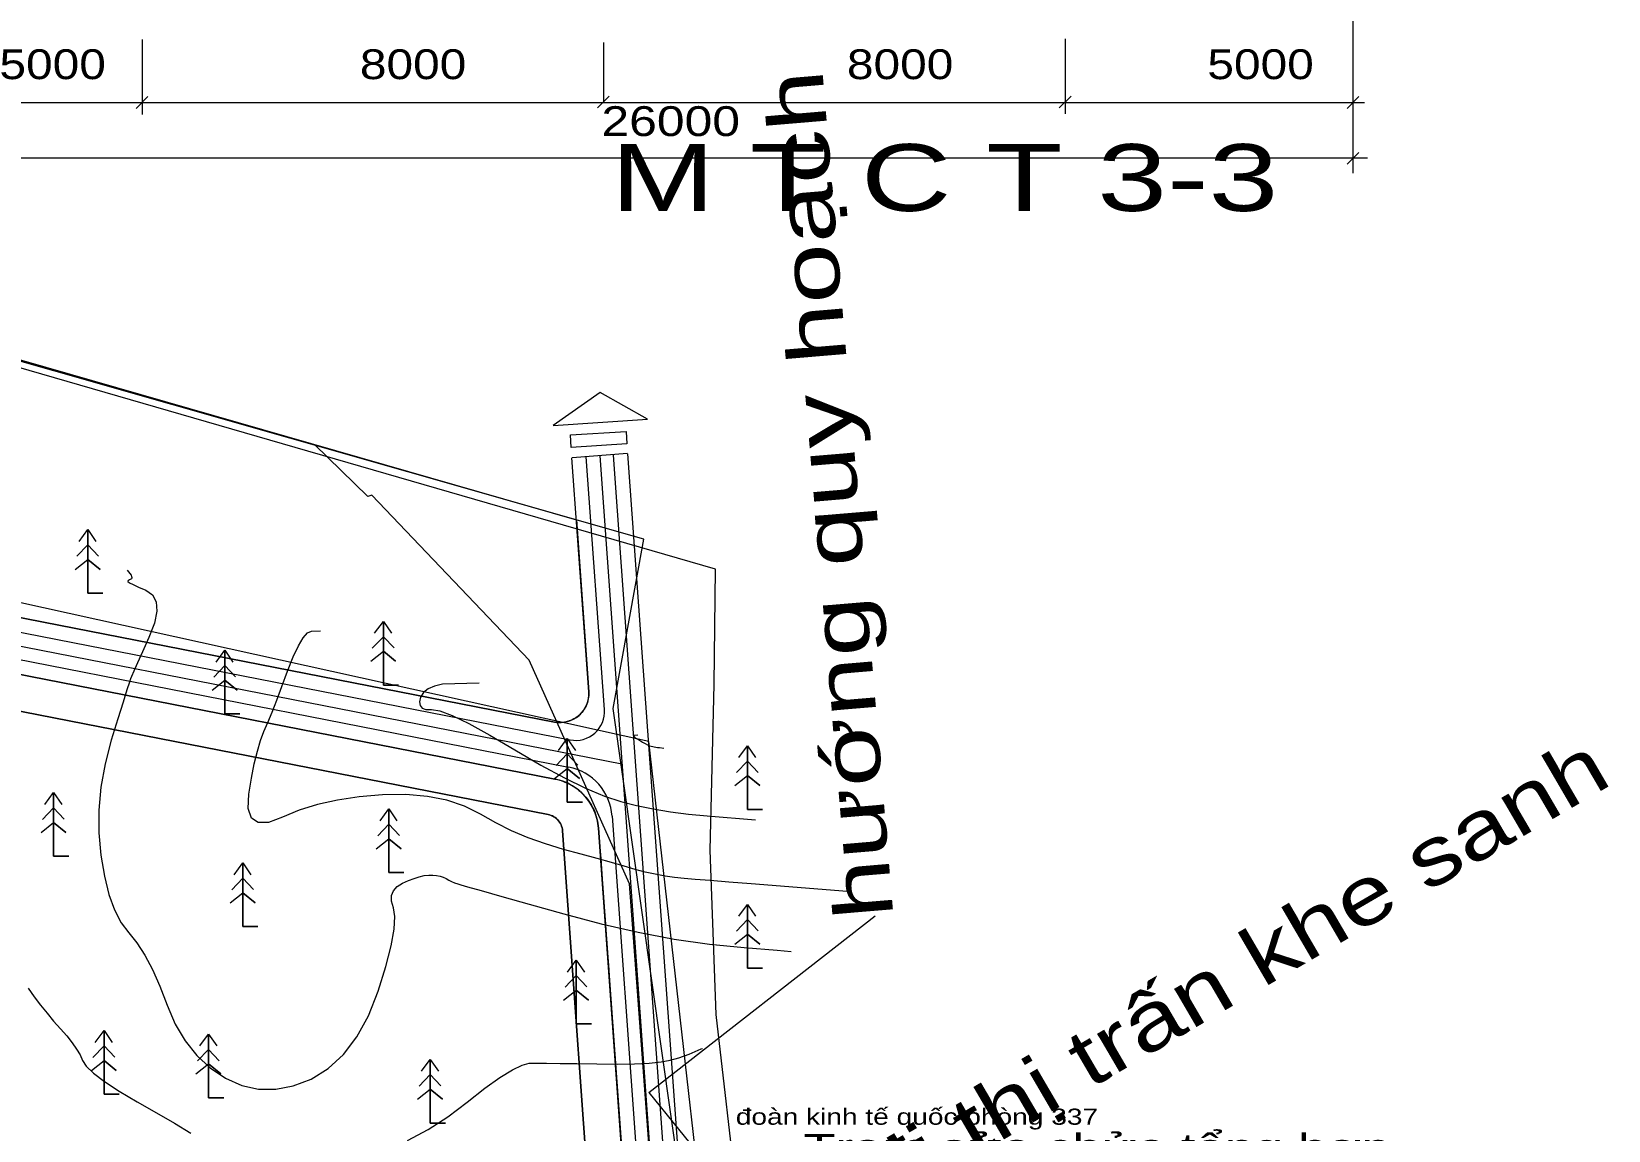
# Model space of a CAD drawing. Header units: metres. Extents: x 533049 to 537618, y 1849954 to 1852676.
# Drawn here: x 535964.4 to 536401.9, y 1851681.9 to 1851986.7 of the extents above; entities that cross this region are included whole.
import ezdxf

# ---------------------------------------------------------------- set-up
doc = ezdxf.new("R2010")
doc.units = ezdxf.units.M
doc.header["$LTSCALE"] = 2
for name, color, linetype, lineweight in [('13', 7, 'Continuous', 13), ('18', 7, 'Continuous', 13), ('19', 7, 'Continuous', 13), ('2', 7, 'Continuous', 13), ('20', 7, 'Continuous', 13), ('21', 7, 'Continuous', 13), ('48', 7, 'Continuous', 13), ('50', 7, 'Continuous', 13), ('54', 7, 'Continuous', 13), ('55', 7, 'Continuous', 13), ('57', 7, 'Continuous', 13), ('60', 7, 'Continuous', 13), ('63', 7, 'Continuous', 13)]:
    doc.layers.add(name, color=color, linetype=linetype, lineweight=lineweight)

msp = doc.modelspace()

# ---------------------------------------------------------------- linework, layer by layer
at = {"layer": '13'}
for points in [[(536122.06, 1851869), (536138.21, 1851643.98), (536145.56, 1851566.06)], [(535862.57, 1851835.59), (536128.19, 1851783.61)]]:
    msp.add_lwpolyline(points, dxfattribs=at)
at = {"layer": '18'}
for points in [[(535953.95, 1851799.62), (536107.7, 1851769.53), (536107.92, 1851769.48), (536108.14, 1851769.43), (536108.36, 1851769.36), (536108.57, 1851769.28), (536108.78, 1851769.19), (536108.98, 1851769.1), (536109.18, 1851768.99), (536109.37, 1851768.88), (536109.56, 1851768.76), (536109.74, 1851768.62), (536109.92, 1851768.49), (536110.09, 1851768.34), (536110.26, 1851768.18), (536110.41, 1851768.02), (536110.56, 1851767.85), (536110.7, 1851767.68), (536110.84, 1851767.5), (536110.96, 1851767.31), (536111.08, 1851767.12), (536111.19, 1851766.92), (536111.29, 1851766.72), (536111.37, 1851766.51), (536111.45, 1851766.3), (536111.53, 1851766.09), (536111.59, 1851765.87), (536111.64, 1851765.65), (536111.68, 1851765.43), (536111.71, 1851765.21), (536111.73, 1851764.98), (536120.52, 1851642.51)], [(535953.95, 1851799.62), (536107.7, 1851769.53), (536108.13, 1851769.43), (536108.54, 1851769.29), (536108.94, 1851769.12), (536109.32, 1851768.91), (536109.68, 1851768.67), (536110.02, 1851768.4), (536110.34, 1851768.1), (536110.63, 1851767.77), (536110.89, 1851767.42), (536111.12, 1851767.05), (536111.31, 1851766.66), (536111.47, 1851766.26), (536111.59, 1851765.84), (536111.68, 1851765.41), (536111.73, 1851764.98), (536120.52, 1851642.51)]]:
    msp.add_lwpolyline(points, dxfattribs=at)
at = {"layer": '19'}
for points in [[(536130.49, 1851643.34), (536121.71, 1851765.7), (536121.56, 1851767), (536121.29, 1851768.27), (536120.92, 1851769.53), (536120.44, 1851770.74), (536119.86, 1851771.91), (536119.17, 1851773.02), (536118.4, 1851774.07), (536117.53, 1851775.05), (536116.59, 1851775.94), (536115.56, 1851776.76), (536114.48, 1851777.48), (536113.33, 1851778.1), (536112.13, 1851778.62), (536110.89, 1851779.04), (536109.62, 1851779.35), (535946.06, 1851811.35)], [(536120.52, 1851642.51), (536111.73, 1851764.98), (536111.68, 1851765.41), (536111.59, 1851765.84), (536111.47, 1851766.26), (536111.31, 1851766.66), (536111.12, 1851767.05), (536110.89, 1851767.42), (536110.63, 1851767.77), (536110.34, 1851768.1), (536110.02, 1851768.4), (536109.68, 1851768.67), (536109.32, 1851768.91), (536108.94, 1851769.12), (536108.54, 1851769.29), (536108.13, 1851769.43), (536107.7, 1851769.53), (535953.95, 1851799.62)]]:
    msp.add_lwpolyline(points, dxfattribs=at)
at = {"layer": '2'}
msp.add_line((536129.78, 1851869.64), (536114.36, 1851868.43), dxfattribs=at)
for points in [[(536109.13, 1851877.47), (536135.33, 1851879.16), (536122.17, 1851886.58)], [(536129.57, 1851872.33), (536114.13, 1851871.34), (536113.91, 1851874.82), (536129.35, 1851875.81)]]:
    msp.add_lwpolyline(points, close=True, dxfattribs=at)
at = {"layer": '20'}
msp.add_line((536135.63, 1851692.42), (536198.48, 1851741.37), dxfattribs=at)
msp.add_lwpolyline([(536135.63, 1851692.42), (536160.35, 1851661.89), (536138.21, 1851643.98), (536166.05, 1851589.56)], dxfattribs=at)
at = {"layer": '21'}
for p, q in [((536331.02, 1851998.58), (536331.02, 1851947.49)), ((535995.06, 1851984.56), (535995.06, 1851963.76)), ((535995.06, 1851983.55), (535995.06, 1851966.89)), ((535995.06, 1851983.23), (535995.06, 1851963.76)), ((536123.06, 1851983.7), (536123.06, 1851967.04)), ((536251.16, 1851984.71), (536251.16, 1851963.91)), ((536251.16, 1851983.7), (536251.16, 1851967.04)), ((536251.16, 1851983.37), (536251.16, 1851963.91)), ((535911.06, 1851967.04), (536334.26, 1851967.04)), ((535993.42, 1851965.4), (535996.7, 1851968.68)), ((536121.42, 1851965.55), (536124.7, 1851968.82)), ((536249.52, 1851965.55), (536252.8, 1851968.83)), ((536329.38, 1851965.4), (536332.65, 1851968.68)), ((536329.38, 1851949.95), (536332.65, 1851953.23)), ((536335.09, 1851951.59), (535911.06, 1851951.59))]:
    msp.add_line(p, q, dxfattribs=at)
at = {"layer": '48'}
msp.add_lwpolyline([(535284.25, 1852090.56), (536115.56, 1851851.29), (536118.99, 1851803.59), (536119, 1851802.9), (536118.96, 1851802.2), (536118.85, 1851801.51), (536118.69, 1851800.83), (536118.47, 1851800.17), (536118.19, 1851799.53), (536117.86, 1851798.91), (536117.47, 1851798.33), (536117.04, 1851797.79), (536116.55, 1851797.28), (536116.03, 1851796.82), (536115.47, 1851796.4), (536114.88, 1851796.04), (536114.25, 1851795.72), (536113.6, 1851795.47), (536112.93, 1851795.27), (536112.25, 1851795.13), (536111.56, 1851795.05), (536110.86, 1851795.03), (536110.16, 1851795.07), (536109.47, 1851795.17), (535864.16, 1851843.17)], dxfattribs=at)
at = {"layer": '50'}
msp.add_lwpolyline([(535864.09, 1851423.05), (536000.84, 1851463.59), (536121, 1851536.12), (536159.03, 1851583.93), (536135.62, 1851789.73), (535515.36, 1851926.72)], dxfattribs=at)
at = {"layer": '54'}
for p, q in [((536125.8, 1851869.26), (536141.95, 1851644.29)), ((536123.35, 1851798.66), (536118.32, 1851868.73)), ((535878.5, 1851828.65), (536113.4, 1851782.68)), ((536125.48, 1851769.04), (536134.48, 1851643.67))]:
    msp.add_line(p, q, dxfattribs=at)
msp.add_lwpolyline([(535410.47, 1851930.67), (535519.34, 1851916.13), (535863.34, 1851839.26), (536113.83, 1851790.24)], dxfattribs=at)
for centre, radius, start, end in [((536115.37, 1851798.09), 8, 258.9283, 4.1063), ((536110.52, 1851767.96), 15, 4.1063, 78.9283)]:
    msp.add_arc(centre, radius, start, end, dxfattribs=at)
at = {"layer": '55'}
for p, q in [((536129.79, 1851869.55), (536145.94, 1851644.62)), ((536118.99, 1851803.59), (536114.33, 1851868.44)), ((535882.35, 1851823.82), (536109.62, 1851779.35)), ((536121.71, 1851765.7), (536130.49, 1851643.34))]:
    msp.add_line(p, q, dxfattribs=at)
msp.add_lwpolyline([(535411, 1851934.63), (535520.04, 1851920.07), (535864.16, 1851843.17), (536109.47, 1851795.17)], dxfattribs=at)
for centre, radius, start, end in [((536111.01, 1851803.02), 8, 258.9283, 4.1063), ((536106.75, 1851764.62), 15, 4.1063, 78.9283)]:
    msp.add_arc(centre, radius, start, end, dxfattribs=at)
at = {"layer": '57'}
for p, q in [((535980.01, 1851848.59), (535980.01, 1851830.92)), ((535976.95, 1851841.15), (535980.01, 1851844.35)), ((535982.99, 1851841.22), (535980.01, 1851844.35)), ((535976.53, 1851837.53), (535980.01, 1851840.31)), ((535983.42, 1851837.53), (535980.01, 1851840.31)), ((535980.01, 1851830.92), (535984.22, 1851830.92)), ((536062.01, 1851823.09), (536062.01, 1851805.42)), ((536058.95, 1851815.65), (536062.01, 1851818.85)), ((536064.99, 1851815.72), (536062.01, 1851818.85)), ((536018.01, 1851815.09), (536018.01, 1851797.42)), ((536058.53, 1851812.03), (536062.01, 1851814.81)), ((536065.42, 1851812.03), (536062.01, 1851814.81)), ((536014.95, 1851807.65), (536018.01, 1851810.85)), ((536020.99, 1851807.72), (536018.01, 1851810.85)), ((536014.53, 1851804.03), (536018.01, 1851806.81)), ((536021.42, 1851804.03), (536018.01, 1851806.81)), ((536062.01, 1851805.42), (536066.22, 1851805.42)), ((536018.01, 1851797.42), (536022.22, 1851797.42)), ((536113.01, 1851790.59), (536113.01, 1851772.92)), ((536109.95, 1851783.15), (536113.01, 1851786.35)), ((536115.99, 1851783.22), (536113.01, 1851786.35)), ((536163.01, 1851788.59), (536163.01, 1851770.92)), ((536109.53, 1851779.53), (536113.01, 1851782.31)), ((536116.42, 1851779.53), (536113.01, 1851782.31)), ((536159.95, 1851781.15), (536163.01, 1851784.35)), ((536165.99, 1851781.22), (536163.01, 1851784.35)), ((536159.53, 1851777.53), (536163.01, 1851780.31)), ((536166.42, 1851777.53), (536163.01, 1851780.31)), ((535970.51, 1851775.59), (535970.51, 1851757.92)), ((535967.45, 1851768.15), (535970.51, 1851771.35)), ((535973.49, 1851768.22), (535970.51, 1851771.35)), ((536063.51, 1851771.09), (536063.51, 1851753.42)), ((536113.01, 1851772.92), (536117.22, 1851772.92)), ((536163.01, 1851770.92), (536167.22, 1851770.92)), ((535967.03, 1851764.53), (535970.51, 1851767.31)), ((535973.92, 1851764.53), (535970.51, 1851767.31)), ((536060.45, 1851763.65), (536063.51, 1851766.85)), ((536066.49, 1851763.72), (536063.51, 1851766.85)), ((536060.03, 1851760.03), (536063.51, 1851762.81)), ((536066.92, 1851760.03), (536063.51, 1851762.81)), ((535970.51, 1851757.92), (535974.72, 1851757.92)), ((536023.01, 1851756.09), (536023.01, 1851738.42)), ((536019.95, 1851748.65), (536023.01, 1851751.85)), ((536025.99, 1851748.72), (536023.01, 1851751.85)), ((536063.51, 1851753.42), (536067.72, 1851753.42)), ((536019.53, 1851745.03), (536023.01, 1851747.81)), ((536026.42, 1851745.03), (536023.01, 1851747.81)), ((536163.01, 1851744.59), (536163.01, 1851726.92)), ((536023.01, 1851738.42), (536027.22, 1851738.42)), ((536135.63, 1851692.42), (536198.48, 1851741.37)), ((536159.95, 1851737.15), (536163.01, 1851740.35)), ((536165.99, 1851737.22), (536163.01, 1851740.35)), ((536159.53, 1851733.53), (536163.01, 1851736.31)), ((536166.42, 1851733.53), (536163.01, 1851736.31)), ((536112.45, 1851721.65), (536115.51, 1851724.85)), ((536115.51, 1851729.09), (536115.51, 1851711.42)), ((536118.49, 1851721.72), (536115.51, 1851724.85)), ((536163.01, 1851726.92), (536167.22, 1851726.92)), ((536112.03, 1851718.03), (536115.51, 1851720.81)), ((536118.92, 1851718.03), (536115.51, 1851720.81)), ((535984.51, 1851709.59), (535984.51, 1851691.92)), ((536013.51, 1851708.59), (536013.51, 1851690.92)), ((536115.51, 1851711.42), (536119.72, 1851711.42)), ((535981.45, 1851702.15), (535984.51, 1851705.35)), ((535987.49, 1851702.22), (535984.51, 1851705.35)), ((536010.45, 1851701.15), (536013.51, 1851704.35)), ((536016.49, 1851701.22), (536013.51, 1851704.35)), ((535981.03, 1851698.53), (535984.51, 1851701.31)), ((535987.92, 1851698.53), (535984.51, 1851701.31)), ((536010.03, 1851697.53), (536013.51, 1851700.31)), ((536016.92, 1851697.53), (536013.51, 1851700.31)), ((536075.01, 1851701.59), (536075.01, 1851683.92)), ((536071.95, 1851694.15), (536075.01, 1851697.35)), ((536077.99, 1851694.22), (536075.01, 1851697.35)), ((535984.51, 1851691.92), (535988.72, 1851691.92)), ((536013.51, 1851690.92), (536017.72, 1851690.92)), ((536071.53, 1851690.53), (536075.01, 1851693.31)), ((536078.42, 1851690.53), (536075.01, 1851693.31)), ((536075.01, 1851683.92), (536079.22, 1851683.92))]:
    msp.add_line(p, q, dxfattribs=at)
msp.add_lwpolyline([(534435.02, 1852302.37), (534325.71, 1852049.19), (534353.83, 1851932.14), (534451.75, 1851760.49), (534494.45, 1851609.32), (534521.83, 1851454.44), (534874.05, 1851297.73), (534980, 1851227.29), (535025.24, 1851130.42), (535137.95, 1851046.53), (535351.89, 1851022.3), (535580.63, 1851242.44), (535635.17, 1851288.02), (535713.4, 1851370.26), (536002.39, 1851411.84), (536158.13, 1851571.22), (536125.74, 1851798.92), (536134.24, 1851845.92), (534499.3, 1852312.5)], close=True, dxfattribs=at)
for points in [[(535956.69, 1851560.01), (535985.64, 1851554.89), (535992.72, 1851590.1), (536026.91, 1851580.47), (536077.67, 1851577.26), (536081.94, 1851537.78), (536086.25, 1851537.67), (536114.32, 1851548.28), (536148.68, 1851567.03), (536164.96, 1851577.43), (536155.13, 1851662.3), (536137.77, 1851649.77), (536130.29, 1851750.32), (536102.51, 1851812.35), (536058.78, 1851858.16), (536057.66, 1851857.78), (536042.93, 1851872.2)], [(535977.59, 1851845.3), (535980.01, 1851848.59), (535982.28, 1851845.3)], [(535977.59, 1851845.3), (535980.01, 1851848.59), (535982.28, 1851845.3)], [(535984.22, 1851830.92), (535980.01, 1851830.92), (535980.01, 1851848.59)], [(535976.95, 1851841.15), (535980.01, 1851844.35), (535982.99, 1851841.22)], [(535976.53, 1851837.53), (535980.01, 1851840.31), (535983.42, 1851837.53)], [(535990.92, 1851837.28), (535992, 1851835.89), (535992.18, 1851835.57), (535992.26, 1851835.31), (535992.24, 1851835.1), (535992.13, 1851834.95), (535991.96, 1851834.83), (535991.77, 1851834.71), (535991.56, 1851834.6), (535991.34, 1851834.48), (535991.09, 1851834.37), (535991.09, 1851834.18), (535991.59, 1851833.82), (535992.6, 1851833.3), (535994.12, 1851832.61), (535996.14, 1851831.77), (535998, 1851830.49), (535999.01, 1851828.54), (535999.18, 1851825.91), (535998.5, 1851822.59), (535996.98, 1851818.6), (535995.23, 1851814.67), (535993.84, 1851811.56), (535992.81, 1851809.27), (535992.16, 1851807.8), (535991.86, 1851807.15), (535991.56, 1851806.27), (535990.88, 1851804.12), (535989.81, 1851800.71), (535988.36, 1851796.04), (535986.53, 1851790.1), (535984.79, 1851783.56), (535983.63, 1851777.11), (535983.04, 1851770.73), (535983.04, 1851764.43), (535983.61, 1851758.21), (535984.61, 1851752.41), (535985.88, 1851747.35), (535987.44, 1851743.04), (535989.28, 1851739.48), (535991.4, 1851736.67), (535993.64, 1851733.92), (535995.81, 1851730.54), (535997.94, 1851726.54), (536000.01, 1851721.91), (536002.02, 1851716.65), (536004.26, 1851711.39), (536006.99, 1851706.73), (536010.23, 1851702.68), (536013.97, 1851699.24), (536018.21, 1851696.41), (536022.75, 1851694.38), (536027.39, 1851693.34), (536032.14, 1851693.28), (536036.99, 1851694.21), (536041.94, 1851696.13), (536046.69, 1851699.04), (536050.93, 1851702.93), (536054.65, 1851707.81), (536057.86, 1851713.69), (536060.56, 1851720.55), (536062.68, 1851727.35), (536064.17, 1851733.07), (536065.02, 1851737.69), (536065.23, 1851741.22), (536064.81, 1851743.66), (536064.31, 1851745.44), (536064.31, 1851747.01), (536064.81, 1851748.37), (536065.8, 1851749.52), (536067.28, 1851750.46), (536068.95, 1851751.21), (536070.52, 1851751.81), (536071.99, 1851752.26), (536073.34, 1851752.56), (536074.59, 1851752.7), (536075.74, 1851752.71), (536076.8, 1851752.63), (536077.77, 1851752.44), (536078.64, 1851752.14), (536079.42, 1851751.75), (536080.17, 1851751.32), (536080.95, 1851750.94), (536081.77, 1851750.59), (536082.63, 1851750.28), (536083.51, 1851750.02), (536085.38, 1851749.49), (536089.16, 1851748.42), (536094.87, 1851746.81), (536102.5, 1851744.64), (536112.04, 1851741.93), (536122.45, 1851739.17), (536132.66, 1851736.85), (536142.66, 1851734.98), (536152.47, 1851733.56), (536162.07, 1851732.58), (536171.23, 1851731.85), (536175.13, 1851731.54)], [(536059.59, 1851819.8), (536062.01, 1851823.09), (536064.28, 1851819.8)], [(536059.59, 1851819.8), (536062.01, 1851823.09), (536064.28, 1851819.8)], [(536066.22, 1851805.42), (536062.01, 1851805.42), (536062.01, 1851823.09)], [(536190.65, 1851748.19), (536164.02, 1851750.3), (536157.82, 1851750.79), (536152.65, 1851751.21), (536148.52, 1851751.53), (536145.43, 1851751.78), (536142.83, 1851752.04), (536140.17, 1851752.43), (536137.46, 1851752.94), (536134.69, 1851753.56), (536131.87, 1851754.31), (536128.8, 1851755.18), (536125.27, 1851756.17), (536121.3, 1851757.27), (536116.88, 1851758.49), (536112.01, 1851759.83), (536107.02, 1851761.34), (536102.21, 1851763.08), (536097.6, 1851765.03), (536093.18, 1851767.21), (536088.96, 1851769.6), (536084.57, 1851771.82), (536079.66, 1851773.47), (536074.23, 1851774.54), (536068.27, 1851775.03), (536061.79, 1851774.95), (536055.29, 1851774.41), (536049.26, 1851773.52), (536043.7, 1851772.28), (536038.61, 1851770.69), (536033.99, 1851768.76), (536030.11, 1851767.33), (536027.24, 1851767.26), (536025.39, 1851768.55), (536024.55, 1851771.19), (536024.73, 1851775.2), (536025.44, 1851779.64), (536026.21, 1851783.59), (536027.05, 1851787.06), (536027.94, 1851790.05), (536028.89, 1851792.55), (536029.94, 1851795.02), (536031.12, 1851797.93), (536032.43, 1851801.27), (536033.87, 1851805.05), (536035.44, 1851809.26), (536037.01, 1851813.25), (536038.46, 1851816.36), (536039.78, 1851818.58), (536040.97, 1851819.93), (536042.04, 1851820.39), (536044.55, 1851820.44)], [(536058.95, 1851815.65), (536062.01, 1851818.85), (536064.99, 1851815.72)], [(536015.59, 1851811.8), (536018.01, 1851815.09), (536020.28, 1851811.8)], [(536015.59, 1851811.8), (536018.01, 1851815.09), (536020.28, 1851811.8)], [(536022.22, 1851797.42), (536018.01, 1851797.42), (536018.01, 1851815.09)], [(536058.53, 1851812.03), (536062.01, 1851814.81), (536065.42, 1851812.03)], [(536014.95, 1851807.65), (536018.01, 1851810.85), (536020.99, 1851807.72)], [(536014.53, 1851804.03), (536018.01, 1851806.81), (536021.42, 1851804.03)], [(536088.58, 1851806), (536078.41, 1851805.65), (536076.16, 1851805.17), (536074.4, 1851804.41), (536073.13, 1851803.37), (536072.35, 1851802.05), (536072.04, 1851800.75), (536072.18, 1851799.75), (536072.78, 1851799.07), (536073.84, 1851798.7), (536075.35, 1851798.64), (536077.66, 1851798.27), (536081.14, 1851796.96), (536085.77, 1851794.73), (536091.55, 1851791.56), (536098.5, 1851787.45), (536105.69, 1851783.22), (536112.23, 1851779.68), (536118.11, 1851776.81), (536123.34, 1851774.62), (536127.91, 1851773.12), (536132.26, 1851772.03), (536136.83, 1851771.08), (536141.63, 1851770.29), (536146.64, 1851769.64), (536151.88, 1851769.14), (536165.26, 1851768.08)], [(536110.59, 1851787.3), (536113.01, 1851790.59), (536115.28, 1851787.3)], [(536110.59, 1851787.3), (536113.01, 1851790.59), (536115.28, 1851787.3)], [(536117.22, 1851772.92), (536113.01, 1851772.92), (536113.01, 1851790.59)], [(536132.61, 1851791.56), (536131.42, 1851791.48), (536131.43, 1851791.31), (536131.7, 1851791.02), (536132.23, 1851790.63), (536133.03, 1851790.12), (536133.9, 1851789.61), (536134.66, 1851789.19), (536135.32, 1851788.85), (536135.88, 1851788.6), (536136.33, 1851788.45), (536136.75, 1851788.35), (536137.18, 1851788.26), (536137.63, 1851788.18), (536138.11, 1851788.12), (536138.6, 1851788.07), (536139.87, 1851787.97)], [(536109.95, 1851783.15), (536113.01, 1851786.35), (536115.99, 1851783.22)], [(536160.59, 1851785.3), (536163.01, 1851788.59), (536165.28, 1851785.3)], [(536160.59, 1851785.3), (536163.01, 1851788.59), (536165.28, 1851785.3)], [(536167.22, 1851770.92), (536163.01, 1851770.92), (536163.01, 1851788.59)], [(536109.53, 1851779.53), (536113.01, 1851782.31), (536116.42, 1851779.53)], [(536159.95, 1851781.15), (536163.01, 1851784.35), (536165.99, 1851781.22)], [(536159.53, 1851777.53), (536163.01, 1851780.31), (536166.42, 1851777.53)], [(535968.09, 1851772.3), (535970.51, 1851775.59), (535972.78, 1851772.3)], [(535968.09, 1851772.3), (535970.51, 1851775.59), (535972.78, 1851772.3)], [(535974.72, 1851757.92), (535970.51, 1851757.92), (535970.51, 1851775.59)], [(535967.45, 1851768.15), (535970.51, 1851771.35), (535973.49, 1851768.22)], [(536061.09, 1851767.8), (536063.51, 1851771.09), (536065.78, 1851767.8)], [(536061.09, 1851767.8), (536063.51, 1851771.09), (536065.78, 1851767.8)], [(536067.72, 1851753.42), (536063.51, 1851753.42), (536063.51, 1851771.09)], [(535967.03, 1851764.53), (535970.51, 1851767.31), (535973.92, 1851764.53)], [(536060.45, 1851763.65), (536063.51, 1851766.85), (536066.49, 1851763.72)], [(536060.03, 1851760.03), (536063.51, 1851762.81), (536066.92, 1851760.03)], [(536020.59, 1851752.8), (536023.01, 1851756.09), (536025.28, 1851752.8)], [(536020.59, 1851752.8), (536023.01, 1851756.09), (536025.28, 1851752.8)], [(536027.22, 1851738.42), (536023.01, 1851738.42), (536023.01, 1851756.09)], [(536019.95, 1851748.65), (536023.01, 1851751.85), (536025.99, 1851748.72)], [(536019.53, 1851745.03), (536023.01, 1851747.81), (536026.42, 1851745.03)], [(536160.59, 1851741.3), (536163.01, 1851744.59), (536165.28, 1851741.3)], [(536160.59, 1851741.3), (536163.01, 1851744.59), (536165.28, 1851741.3)], [(536167.22, 1851726.92), (536163.01, 1851726.92), (536163.01, 1851744.59)], [(536159.95, 1851737.15), (536163.01, 1851740.35), (536165.99, 1851737.22)], [(536159.53, 1851733.53), (536163.01, 1851736.31), (536166.42, 1851733.53)], [(536112.45, 1851721.65), (536115.51, 1851724.85), (536118.49, 1851721.72)], [(536113.09, 1851725.8), (536115.51, 1851729.09), (536117.78, 1851725.8)], [(536113.09, 1851725.8), (536115.51, 1851729.09), (536117.78, 1851725.8)], [(536119.72, 1851711.42), (536115.51, 1851711.42), (536115.51, 1851729.09)], [(535963.45, 1851721.32), (535965.15, 1851718.93), (535966.9, 1851716.61), (535968.7, 1851714.37), (535970.54, 1851712.2), (535972.43, 1851710.1), (535974.21, 1851708.09), (535975.7, 1851706.21), (535976.92, 1851704.46), (535977.85, 1851702.82), (535978.51, 1851701.31), (535979.53, 1851699.69), (535981.57, 1851697.74), (535984.62, 1851695.44), (535988.68, 1851692.81), (535993.75, 1851689.84), (535999.12, 1851686.78), (536004.06, 1851683.87), (536008.58, 1851681.13)], [(536112.03, 1851718.03), (536115.51, 1851720.81), (536118.92, 1851718.03)], [(535982.09, 1851706.3), (535984.51, 1851709.59), (535986.78, 1851706.3)], [(535982.09, 1851706.3), (535984.51, 1851709.59), (535986.78, 1851706.3)], [(535988.72, 1851691.92), (535984.51, 1851691.92), (535984.51, 1851709.59)], [(536011.09, 1851705.3), (536013.51, 1851708.59), (536015.78, 1851705.3)], [(536011.09, 1851705.3), (536013.51, 1851708.59), (536015.78, 1851705.3)], [(536017.72, 1851690.92), (536013.51, 1851690.92), (536013.51, 1851708.59)], [(535981.45, 1851702.15), (535984.51, 1851705.35), (535987.49, 1851702.22)], [(536010.45, 1851701.15), (536013.51, 1851704.35), (536016.49, 1851701.22)], [(536102.42, 1851700.49), (536104.43, 1851700.51), (536107.32, 1851700.51), (536111.08, 1851700.48), (536115.73, 1851700.42), (536121.25, 1851700.33), (536126.84, 1851700.3), (536131.67, 1851700.38), (536135.74, 1851700.58), (536139.06, 1851700.9), (536141.61, 1851701.34), (536144.02, 1851702.03), (536146.89, 1851703.07), (536150.22, 1851704.47), (536150.54, 1851704.63)], [(535981.03, 1851698.53), (535984.51, 1851701.31), (535987.92, 1851698.53)], [(536010.03, 1851697.53), (536013.51, 1851700.31), (536016.92, 1851697.53)], [(536068.72, 1851679.08), (536074.4, 1851682.13), (536079.93, 1851685.68), (536085.29, 1851689.71), (536090.2, 1851693.56), (536094.37, 1851696.56), (536097.8, 1851698.72), (536100.48, 1851700.02), (536102.42, 1851700.49)], [(536072.59, 1851698.3), (536075.01, 1851701.59), (536077.28, 1851698.3)], [(536072.59, 1851698.3), (536075.01, 1851701.59), (536077.28, 1851698.3)], [(536079.22, 1851683.92), (536075.01, 1851683.92), (536075.01, 1851701.59)], [(536071.95, 1851694.15), (536075.01, 1851697.35), (536077.99, 1851694.22)], [(536071.53, 1851690.53), (536075.01, 1851693.31), (536078.42, 1851690.53)], [(536135.63, 1851692.42), (536160.35, 1851661.89), (536138.21, 1851643.98), (536166.05, 1851589.56)]]:
    msp.add_lwpolyline(points, dxfattribs=at)
at = {"layer": '60'}
for points in [[(535284.25, 1852090.56), (536115.56, 1851851.29), (536118.99, 1851803.59), (536119, 1851803.09), (536118.99, 1851802.58), (536118.94, 1851802.08), (536118.87, 1851801.58), (536118.76, 1851801.09), (536118.62, 1851800.6), (536118.45, 1851800.12), (536118.25, 1851799.66), (536118.02, 1851799.21), (536117.77, 1851798.77), (536117.48, 1851798.35), (536117.18, 1851797.95), (536116.84, 1851797.57), (536116.49, 1851797.21), (536116.11, 1851796.88), (536115.71, 1851796.57), (536115.29, 1851796.28), (536114.85, 1851796.02), (536114.4, 1851795.79), (536113.94, 1851795.59), (536113.46, 1851795.42), (536112.98, 1851795.28), (536112.49, 1851795.17), (536111.99, 1851795.09), (536111.48, 1851795.04), (536110.98, 1851795.03), (536110.47, 1851795.04), (536109.97, 1851795.09), (536109.47, 1851795.17), (535864.16, 1851843.17)], [(535946.06, 1851811.35), (536109.62, 1851779.35), (536110.28, 1851779.2), (536110.94, 1851779.03), (536111.58, 1851778.82), (536112.22, 1851778.59), (536112.84, 1851778.33), (536113.45, 1851778.04), (536114.05, 1851777.73), (536114.63, 1851777.38), (536115.2, 1851777.02), (536115.74, 1851776.62), (536116.28, 1851776.21), (536116.79, 1851775.77), (536117.28, 1851775.3), (536117.75, 1851774.82), (536118.2, 1851774.31), (536118.62, 1851773.79), (536119.02, 1851773.24), (536119.4, 1851772.68), (536119.75, 1851772.1), (536120.07, 1851771.51), (536120.37, 1851770.9), (536120.64, 1851770.28), (536120.88, 1851769.65), (536121.09, 1851769.01), (536121.27, 1851768.36), (536121.42, 1851767.7), (536121.55, 1851767.04), (536121.64, 1851766.37), (536121.71, 1851765.7), (536122.01, 1851761.48), (536122.31, 1851757.27), (536122.61, 1851753.05), (536122.92, 1851748.83), (536123.22, 1851744.61), (536123.52, 1851740.39), (536123.83, 1851736.17), (536124.13, 1851731.95), (536124.43, 1851727.73), (536124.73, 1851723.51), (536125.04, 1851719.29), (536125.34, 1851715.07), (536125.64, 1851710.85), (536125.95, 1851706.63), (536126.25, 1851702.41), (536126.55, 1851698.19), (536126.86, 1851693.98), (536127.16, 1851689.76), (536127.46, 1851685.54), (536127.76, 1851681.32)]]:
    msp.add_lwpolyline(points, dxfattribs=at)
at = {"layer": '63'}
msp.add_lwpolyline([(535903.24, 1850946.42), (536051.24, 1851044.92), (536190.74, 1851121.92), (536287.72, 1851186.92), (536315.23, 1851241.52), (536313.74, 1851437.42), (536318.17, 1851600.06), (536316.3, 1851603.6), (536306.56, 1851610.17), (536274.65, 1851667.11), (536240.65, 1851645.61), (536185.03, 1851610.46), (536166.15, 1851603.61), (536160.35, 1851661.89), (536154.38, 1851714.08), (536152.65, 1851759.61), (536153.78, 1851805.57), (536154.15, 1851837.61), (534610.33, 1852284.54)], dxfattribs=at)

# ---------------------------------------------------------------- texts
at = {"layer": '21'}
for s, height, width, p in [('5000', 8.272, 1.2, (535955.5, 1851973.54)), ('8000', 8.272, 1.2, (536055.5, 1851973.54)), ('8000', 8.272, 1.2, (536190.62, 1851973.54)), ('5000', 8.272, 1.2, (536290.62, 1851973.54)), ('26000', 8.272, 1.25, (536122.51, 1851957.75)), ('M T C T 3-3', 18.55, 1.4, (536125.07, 1851936.96))]:
    msp.add_text(s, height=height, dxfattribs=dict(at, width=width)).set_placement(p)
for s, rotation, width, p in [('hướng quy hoạch', 94.802, 1.4, (536203.55, 1851741.16)), ('đi thị trấn khe sanh', 30.275, 1.3, (536200.49, 1851659.7))]:
    msp.add_text(s, height=16, rotation=rotation, dxfattribs=dict(at, width=width)).set_placement(p)
at = {"layer": '57'}
for s, height, width, p in [('đoàn kinh tế quốc phòng 337', 4.482, 1.3, (536159.79, 1851683.45)), ('Trạm sửa chửa tổng hợp', 7.528, 1.45, (536178.55, 1851673.4))]:
    msp.add_text(s, height=height, dxfattribs=dict(at, width=width)).set_placement(p)

doc.saveas('drawing.dxf')
